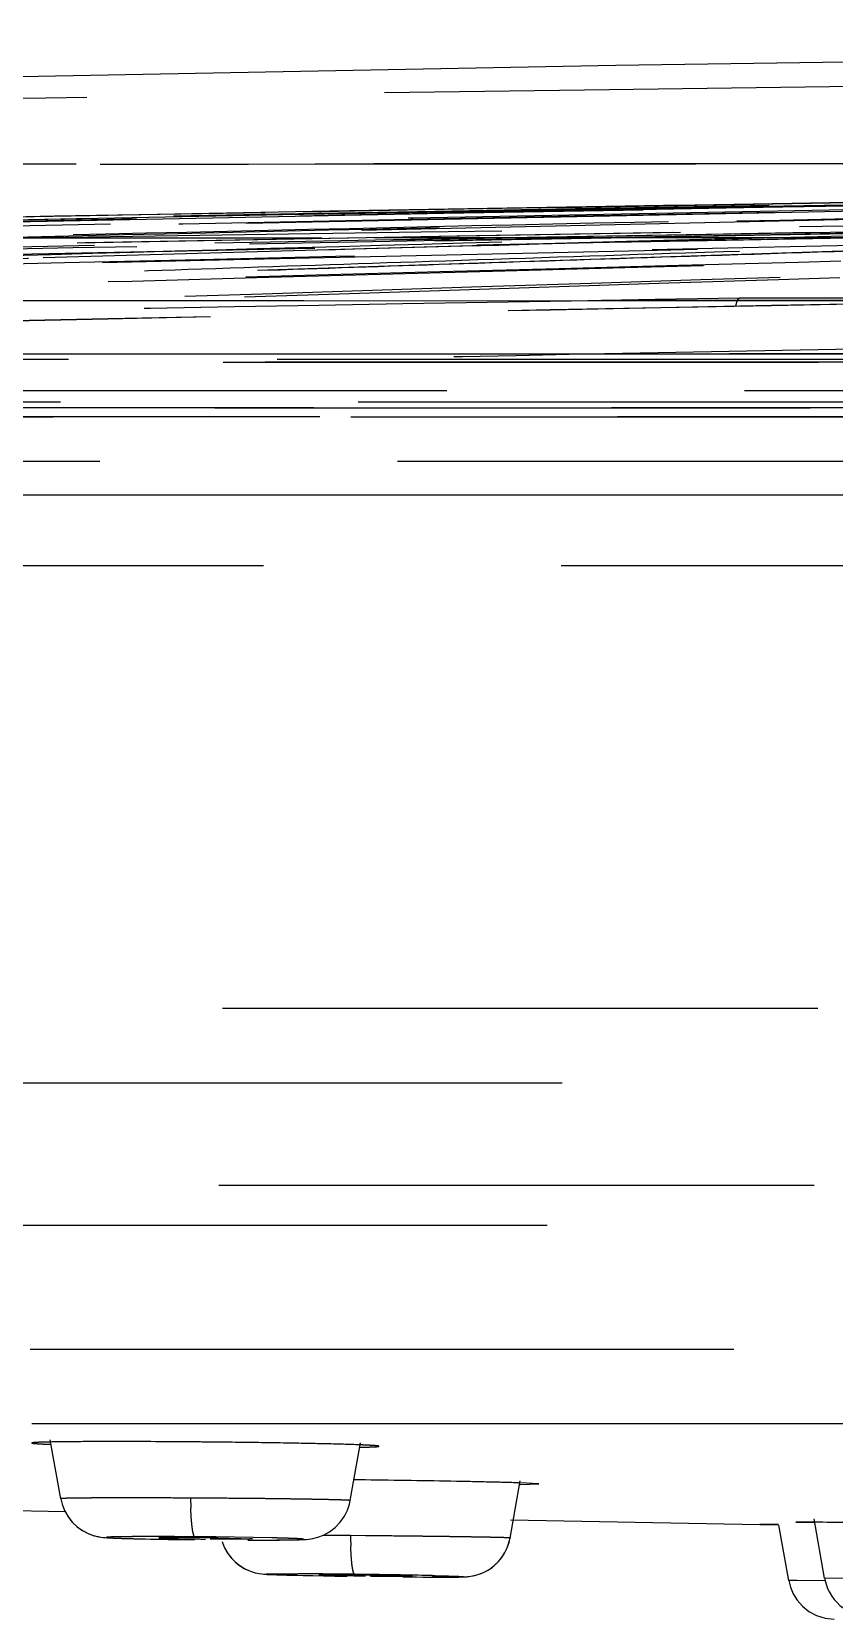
# Model space of a CAD drawing. Header units: millimetres. Extents: x 687 to 1107, y -116 to 478.
# Drawn here: x 933.143 to 934.854, y 329.083 to 332.471 of the extents above; entities that cross this region are included whole.
import ezdxf

# ---------------------------------------------------------------- set-up
doc = ezdxf.new("R2010")
doc.units = ezdxf.units.MM
doc.header["$LTSCALE"] = 0.1
doc.linetypes.add('HIDDENX2', pattern=[19.05, 12.7, -6.35])
doc.layers.add('HIDDEN', color=8, linetype='HIDDENX2')

msp = doc.modelspace()

# ---------------------------------------------------------------- linework, layer by layer
at = {"layer": 'HIDDEN'}
for p, q in [((935.6281, 331.8975), (929.9625, 331.8954)), ((931.7446, 331.8958), (937.8305, 331.8984)), ((935.429, 331.9022), (934.6522, 331.9022)), ((937.806, 331.7847), (931.6823, 331.7821)), ((963.4856, 331.7657), (925.8486, 331.7657)), ((926.0459, 331.7721), (940.3097, 331.7721)), ((926.053, 331.7721), (943.6161, 331.7721)), ((926.236, 331.7721), (942.5508, 331.7721)), ((927.8361, 331.7656), (956.7883, 331.7656)), ((929.8848, 331.7817), (935.5935, 331.7839)), ((943.5529, 331.7046), (926.0415, 331.7046)), ((926.2031, 331.6493), (935.6619, 331.6493)), ((935.6494, 331.6683), (929.8383, 331.6683)), ((931.6281, 331.6682), (935.6609, 331.6681)), ((926.3027, 331.5545), (935.669, 331.5545)), ((933.1511, 331.4819), (932.7211, 331.4818)), ((933.2036, 331.4819), (933.1511, 331.4819)), ((933.3757, 331.4819), (933.2036, 331.4819)), ((933.4934, 331.4819), (933.3757, 331.4819)), ((933.5502, 331.4819), (933.4934, 331.4819)), ((933.6256, 331.4819), (933.5502, 331.4819)), ((933.8165, 331.4818), (933.6256, 331.4819)), ((933.8704, 331.4818), (933.8165, 331.4818)), ((934.0789, 331.4818), (933.8704, 331.4818)), ((934.2128, 331.4818), (934.0789, 331.4818)), ((935.1466, 331.4818), (934.2128, 331.4818)), ((935.5421, 331.3312), (929.9172, 331.3305)), ((942.4395, 330.3862), (928.431, 330.3861)), ((942.4319, 330.0085), (931.1512, 330.0085)), ((925.3524, 329.9236), (963.9821, 329.9236)), ((933.4104, 329.6584), (933.1394, 329.6584)), ((933.4797, 329.6584), (933.4104, 329.6584)), ((933.5107, 329.6584), (933.4797, 329.6584)), ((933.6113, 329.6583), (933.5107, 329.6584)), ((933.8398, 329.6583), (933.6113, 329.6583)), ((933.8825, 329.6583), (933.8398, 329.6583)), ((933.9226, 329.6583), (933.8825, 329.6583)), ((934.2211, 329.6583), (933.9226, 329.6583)), ((934.2615, 329.6583), (934.2211, 329.6583)), ((936.545, 329.6579), (934.2615, 329.6583)), ((933.1426, 329.5006), (933.2014, 329.5006)), ((933.2014, 329.5006), (933.5133, 329.5005)), ((933.5133, 329.5005), (933.6009, 329.5005)), ((933.6009, 329.5005), (933.8828, 329.5005)), ((933.8828, 329.5005), (934.6535, 329.5003)), ((934.6535, 329.5003), (934.6946, 329.5003)), ((934.6946, 329.5003), (934.7302, 329.5003)), ((934.7302, 329.5003), (934.7714, 329.5003)), ((934.7714, 329.5003), (934.7859, 329.5003)), ((934.7859, 329.5003), (934.9666, 329.5003)), ((933.2045, 329.3401), (933.1823, 329.466)), ((933.8222, 329.3361), (933.8438, 329.459)), ((933.8548, 329.3801), (933.8299, 329.3804)), ((934.1631, 329.2562), (934.1847, 329.3785)), ((934.1844, 329.3704), (934.2241, 329.3716)), ((934.2241, 329.3716), (934.1847, 329.3738)), ((932.535, 329.3253), (933.2138, 329.3128)), ((933.2045, 329.3401), (933.2045, 329.3401)), ((933.5137, 329.3412), (933.4815, 329.3414)), ((934.1639, 329.2952), (934.6957, 329.2854)), ((934.7029, 329.2853), (934.6958, 329.2854)), ((934.6958, 329.2854), (934.7027, 329.2853)), ((934.7027, 329.2853), (934.7354, 329.2848)), ((934.7353, 329.2848), (934.7029, 329.2853)), ((934.7575, 329.1654), (934.7366, 329.2838)), ((934.8117, 329.29), (934.7723, 329.2901)), ((934.7723, 329.2901), (934.8121, 329.289)), ((934.834, 329.1702), (934.8117, 329.297)), ((933.369, 329.2546), (933.4896, 329.2526)), ((933.4158, 329.2567), (933.4137, 329.2564)), ((933.4783, 329.2572), (933.4158, 329.2567)), ((933.5137, 329.257), (933.504, 329.2571)), ((933.5342, 329.2539), (933.5234, 329.2539)), ((933.655, 329.2565), (933.5352, 329.2584)), ((933.5395, 329.2567), (933.6137, 329.2546)), ((933.8228, 329.2613), (933.7633, 329.2618)), ((933.8548, 329.2611), (933.8228, 329.2613)), ((933.5599, 329.225), (933.5677, 329.2144)), ((933.5677, 329.2144), (933.5764, 329.2053)), ((933.5695, 329.2124), (933.5786, 329.2034)), ((933.5958, 329.1914), (933.6058, 329.1866)), ((933.5988, 329.1898), (933.6091, 329.1853)), ((933.6091, 329.1853), (933.619, 329.1822)), ((933.6865, 329.1772), (933.703, 329.1768)), ((933.703, 329.1768), (933.7216, 329.1764)), ((933.7216, 329.1764), (933.7423, 329.176)), ((933.7423, 329.176), (933.7649, 329.1756)), ((933.7569, 329.1778), (933.7548, 329.1776)), ((933.7548, 329.1776), (933.83, 329.1757)), ((933.8197, 329.1777), (933.7569, 329.1778)), ((933.8548, 329.1773), (933.8455, 329.1774)), ((933.9548, 329.175), (933.8746, 329.177)), ((933.7649, 329.1756), (933.7894, 329.1751)), ((933.7894, 329.1751), (933.8154, 329.1747)), ((933.8899, 329.1749), (933.9445, 329.1747)), ((933.9445, 329.1747), (933.9527, 329.1748)), ((933.9527, 329.1748), (933.9548, 329.175)), ((934.0209, 329.1729), (934.0295, 329.1729)), ((934.0245, 329.1729), (934.0376, 329.1729)), ((934.0373, 329.1729), (934.0483, 329.173)), ((934.0376, 329.1729), (934.0432, 329.1729)), ((934.0441, 329.1729), (934.0527, 329.173)), ((934.05, 329.173), (934.0567, 329.1731)), ((934.0552, 329.1731), (934.0602, 329.1732)), ((934.7608, 329.1655), (934.7576, 329.1655)), ((934.7746, 329.1653), (934.7608, 329.1655)), ((934.8351, 329.1647), (934.7746, 329.1653)), ((934.9509, 329.1695), (934.8341, 329.1702)), ((934.835, 329.0851), (934.8544, 329.0828))]:
    msp.add_line(p, q, dxfattribs=at)
for points in [[(940.5628, 332.4708), (937.4569, 332.4422), (934.3885, 332.3986), (931.392, 332.3412), (928.4894, 332.2716)], [(940.2184, 332.1684), (937.8725, 332.1469), (935.5239, 332.1163), (933.1728, 332.0767), (930.8192, 332.0281), (928.4632, 331.9705), (926.1046, 331.9037)], [(940.2459, 332.1685), (937.8974, 332.147), (935.5457, 332.1165), (933.191, 332.0769), (930.8333, 332.0282), (928.4726, 331.9705), (926.109, 331.9037)], [(940.5377, 332.1694), (938.3102, 332.1491), (936.0237, 332.1194), (933.6784, 332.0801), (931.2743, 332.031), (928.8113, 331.9719), (926.2896, 331.9027)], [(940.6991, 332.17), (938.5775, 332.1505), (936.3517, 332.1216), (934.0217, 332.0827), (931.5876, 332.0334), (929.0494, 331.9732), (926.407, 331.902)], [(941.6307, 332.1725), (939.5679, 332.1512), (937.3963, 332.1185), (935.1158, 332.0751), (932.7264, 332.0222), (930.2282, 331.9619), (927.6212, 331.8969)], [(941.1109, 332.1711), (939.1289, 332.1524), (937.0486, 332.1245), (934.8699, 332.0873), (932.5927, 332.0413), (930.2172, 331.9869), (927.7432, 331.9253)], [(940.2125, 332.1684), (937.6744, 332.1447), (935.2104, 332.1117), (932.8205, 332.0703), (930.5048, 332.0213), (928.2632, 331.9655)], [(942.2427, 332.1737), (940.4344, 332.1529), (938.5307, 332.1207), (936.5315, 332.0774), (934.4369, 332.0242), (932.2469, 331.9627), (929.9615, 331.8953)], [(942.5776, 332.1743), (941.1722, 332.1573), (939.7011, 332.1315), (938.1643, 332.097), (936.5617, 332.0541), (934.8933, 332.0034), (933.1593, 331.9456)], [(933.2046, 329.3401), (933.2073, 329.3287), (933.2124, 329.3152), (933.2195, 329.3025), (933.2284, 329.2909), (933.2386, 329.2809), (933.2498, 329.2728), (933.2615, 329.2665), (933.2725, 329.2621), (933.2822, 329.2595), (933.29, 329.2581), (933.2952, 329.2575), (933.2993, 329.2571), (933.3033, 329.2568), (933.3074, 329.2566), (933.312, 329.2563), (933.3172, 329.2561), (933.3232, 329.2559), (933.3299, 329.2556), (933.3373, 329.2554), (933.3455, 329.2551)], [(933.2137, 329.3128), (933.2204, 329.3012), (933.2297, 329.2895), (933.2406, 329.2793), (933.2523, 329.2713), (933.2644, 329.2652), (933.2756, 329.2612), (933.2847, 329.2591), (933.2865, 329.2588)], [(933.6996, 329.2522), (933.7068, 329.2524), (933.7131, 329.2526), (933.7185, 329.2528), (933.7234, 329.253), (933.7281, 329.2533), (933.7338, 329.2538), (933.7422, 329.2551), (933.7527, 329.2577), (933.7649, 329.2624), (933.7777, 329.2694), (933.79, 329.2786), (933.8008, 329.2899), (933.8097, 329.3025), (933.8163, 329.3158), (933.8206, 329.3288), (933.8221, 329.3362)], [(933.3455, 329.2551), (933.3543, 329.2549), (933.3638, 329.2547), (933.3739, 329.2544), (933.3846, 329.2542), (933.396, 329.254), (933.4081, 329.2537), (933.4207, 329.2535), (933.4338, 329.2533), (933.4475, 329.2531), (933.4616, 329.2529), (933.4762, 329.2527)], [(933.5487, 329.2491), (933.5533, 329.2369), (933.5599, 329.225)], [(933.6035, 329.2518), (933.6191, 329.2518), (933.6337, 329.2518), (933.6474, 329.2518), (933.66, 329.2518), (933.6715, 329.2519), (933.6819, 329.252)], [(933.6819, 329.252), (933.6913, 329.2521), (933.6996, 329.2522)], [(934.0596, 329.1732), (934.0636, 329.1733), (934.0675, 329.1734), (934.0721, 329.1738), (934.0791, 329.1746), (934.0875, 329.1762), (934.0967, 329.1789), (934.1066, 329.1828), (934.1162, 329.1879), (934.1256, 329.1943), (934.1346, 329.2022), (934.1429, 329.2114), (934.1503, 329.2221), (934.1564, 329.2339), (934.1609, 329.2467), (934.1631, 329.2563)], [(934.0602, 329.1732), (934.0634, 329.1733), (934.0666, 329.1734), (934.0705, 329.1736), (934.0755, 329.1741), (934.0832, 329.1753), (934.0923, 329.1775), (934.1015, 329.1806), (934.1109, 329.185), (934.1202, 329.1905), (934.1291, 329.1972), (934.1376, 329.2053), (934.1453, 329.2146), (934.152, 329.225), (934.1574, 329.2365), (934.1614, 329.2487), (934.163, 329.2562)], [(933.5542, 329.2351), (933.5612, 329.223), (933.5695, 329.2124)], [(933.5764, 329.2053), (933.5858, 329.1977), (933.5958, 329.1914)], [(933.5786, 329.2034), (933.5884, 329.1959), (933.5988, 329.1898)], [(933.619, 329.1822), (933.6275, 329.1803), (933.6334, 329.1795), (933.6377, 329.1791), (933.641, 329.1788), (933.6439, 329.1787), (933.6472, 329.1785), (933.6509, 329.1783), (933.6552, 329.1782), (933.6601, 329.178), (933.6658, 329.1778), (933.672, 329.1776), (933.679, 329.1774), (933.6865, 329.1772)], [(933.9341, 329.1733), (933.9491, 329.1732), (933.9632, 329.1731), (933.9766, 329.173), (933.989, 329.1729), (934.0006, 329.1729), (934.0112, 329.1729), (934.0209, 329.1729)], [(934.7576, 329.1656), (934.7612, 329.1512), (934.7672, 329.137), (934.7757, 329.1233), (934.7869, 329.1106), (934.8005, 329.0997)], [(934.8341, 329.1702), (934.8346, 329.1676), (934.8371, 329.1579), (934.8404, 329.1488), (934.8445, 329.1403), (934.8492, 329.1323), (934.8546, 329.125), (934.8604, 329.1183), (934.8666, 329.1124), (934.8732, 329.1071), (934.8799, 329.1025), (934.8869, 329.0986), (934.8939, 329.0953), (934.9008, 329.0927), (934.9076, 329.0907), (934.9142, 329.0892), (934.92, 329.0883), (934.9242, 329.0879), (934.9272, 329.0877), (934.9289, 329.0876), (934.9301, 329.0875), (934.9314, 329.0875), (934.9343, 329.0874)], [(934.8005, 329.0997), (934.8166, 329.0909), (934.835, 329.0851)]]:
    msp.add_lwpolyline(points, dxfattribs=at)
for centre, radius, start, end in [((944.7351, -285.3221), 617.449, 90.4170255, 91.7289886), ((944.7194, -284.0435), 616.1704, 90.4180088, 91.7305396), ((944.6666, -398.7319), 730.8532, 90.6755085, 91.3268243), ((948.8428, -413.1093), 745.1294, 91.0315391, 91.3218266), ((948.9205, -416.6047), 748.6253, 91.0326652, 91.3215972), ((944.7866, -285.5204), 617.5057, 90.9403695, 91.2068226), ((949.0724, -422.4333), 754.3599, 91.045131, 91.183376), ((933.2844, 304.4616), 25.0005, 89.47457, 89.60494), ((934.3375, 329.3501), 0.856, 180.5781, 182.023), ((934.2879, 280.8759), 48.4169, 89.20748, 89.38008), ((933.3998, 318.0549), 11.2043, 89.53448, 90.12973), ((933.4545, 323.0387), 6.2185, 89.54416, 89.78092), ((933.5749, 335.7707), 6.517, 269.2494, 269.46165), ((933.38, 315.1694), 14.0899, 89.36902, 89.5493), ((933.4522, 322.7222), 6.535, 89.23454, 89.46124), ((934.6783, 329.2662), 0.8555, 180.3231, 181.8066), ((933.6515, 315.0224), 14.1575, 89.2707, 89.76211), ((933.7343, 319.9404), 9.2377, 89.31054, 89.47031), ((933.9798, 338.8188), 9.6443, 269.10965, 269.25725), ((933.5824, 308.3106), 20.8696, 89.19402, 89.31563), ((933.7288, 319.4675), 9.7106, 89.13973, 89.25686), ((933.6322, 311.884), 17.2959, 88.7903, 89.19244), ((933.9753, 338.4122), 9.2377, 269.31054, 269.47031)]:
    msp.add_arc(centre, radius, start, end, dxfattribs=at)
for points, knots in [([(926.277, 332.1897), (929.3414, 332.2665), (935.4713, 332.3816), (944.6676, 332.4392), (953.8638, 332.3816), (959.9937, 332.2665), (963.0581, 332.1897)], [0, 0, 0, 0, 0.25, 0.5, 0.75, 1, 1, 1, 1]), ([(925.669, 332.1909), (925.6695, 332.1909), (925.6714, 332.1909), (925.6759, 332.1909), (925.6833, 332.1909), (925.6991, 332.1908), (925.7262, 332.1908), (925.7894, 332.1906), (925.8978, 332.1904), (926.0257, 332.1902), (926.1515, 332.19), (926.2646, 332.1898), (926.3965, 332.1895), (926.5589, 332.1892), (926.769, 332.189), (926.9825, 332.1888), (927.1923, 332.1886), (927.3849, 332.1885), (927.6046, 332.1884), (927.958, 332.1883), (928.48, 332.1881), (929.1976, 332.188), (930.03, 332.188), (930.963, 332.1882), (931.977, 332.1884), (933.4349, 332.1885), (934.9409, 332.1888), (936.4822, 332.189), (937.6646, 332.1892), (938.8564, 332.1892), (940.0552, 332.1891), (941.2604, 332.1888), (942.432, 332.1882), (943.5681, 332.1874), (944.3006, 332.1871), (944.667, 332.1871)], [0, 0, 0, 0, 0.000078, 0.000312, 0.000702, 0.001247, 0.002806, 0.004989, 0.011227, 0.019924, 0.025187, 0.031083, 0.037783, 0.046023, 0.056721, 0.070956, 0.07975, 0.089844, 0.10137, 0.114443, 0.145647, 0.183798, 0.227763, 0.277088, 0.331133, 0.387887, 0.507311, 0.568943, 0.631279, 0.694023, 0.75713, 0.820596, 0.884336, 0.942135, 1, 1, 1, 1]), ([(926.1046, 331.9037), (927.676, 331.9512), (930.8155, 332.0341), (935.5203, 332.1223), (938.6535, 332.157), (940.2184, 332.1684)], [0, 0, 0, 0, 0.334098, 0.667429, 1, 1, 1, 1]), ([(940.246, 332.1685), (938.6792, 332.1572), (935.5414, 332.1224), (930.829, 332.0342), (927.6836, 331.9512), (926.109, 331.9037)], [0, 0, 0, 0, 0.332429, 0.665762, 1, 1, 1, 1]), ([(940.4297, 332.1691), (938.7666, 332.1569), (935.5302, 332.1194), (930.8107, 332.027), (927.7545, 331.9462), (926.2714, 331.9028)], [0, 0, 0, 0, 0.352331, 0.685663, 1, 1, 1, 1]), ([(944.6672, 332.1879), (944.5475, 332.1879), (944.3085, 332.1879), (943.9492, 332.1881), (943.5894, 332.1882), (943.2318, 332.1884), (942.8796, 332.1886), (942.5311, 332.1887), (942.1782, 332.1888), (941.8095, 332.189), (941.4135, 332.1891), (940.9786, 332.1891), (940.494, 332.1892), (939.9502, 332.1892), (939.338, 332.1892), (938.65, 332.1892), (937.88, 332.1892), (937.0192, 332.1891), (936.0581, 332.1889), (935.0077, 332.1888), (933.9311, 332.1886), (932.9105, 332.1885), (932.004, 332.1883), (931.2123, 332.1882), (930.5123, 332.1881), (929.8847, 332.1881), (929.3199, 332.1881), (928.8125, 332.1881), (928.3564, 332.1882), (927.9442, 332.1883), (927.57, 332.1885), (927.233, 332.1886), (926.9363, 332.1887), (926.682, 332.1891), (926.4674, 332.1894), (926.3366, 332.1896), (926.277, 332.1897)], [0, 0, 0, 0, 0.019536, 0.038982, 0.058621, 0.078223, 0.09732, 0.11608, 0.135062, 0.154893, 0.176221, 0.199673, 0.22584, 0.25526, 0.288397, 0.325695, 0.367502, 0.413999, 0.466116, 0.524291, 0.585359, 0.641741, 0.690769, 0.733236, 0.770895, 0.804967, 0.835605, 0.86304, 0.887734, 0.910011, 0.930285, 0.948779, 0.964986, 0.978676, 0.99027, 1, 1, 1, 1]), ([(926.2896, 331.9027), (927.78, 331.9461), (930.8534, 332.027), (935.6028, 332.1197), (938.8619, 332.1574), (940.5377, 332.1694)], [0, 0, 0, 0, 0.313872, 0.647204, 1, 1, 1, 1]), ([(926.3834, 331.9021), (927.848, 331.9441), (930.8883, 332.0241), (935.6157, 332.1184), (938.8786, 332.1572), (940.5656, 332.1696)], [0, 0, 0, 0, 0.309886, 0.643216, 1, 1, 1, 1]), ([(940.6991, 332.17), (938.9966, 332.1577), (935.7059, 332.1188), (930.9419, 332.0241), (927.8806, 331.9439), (926.4071, 331.902)], [0, 0, 0, 0, 0.357311, 0.690642, 1, 1, 1, 1]), ([(940.9297, 332.1706), (939.197, 332.1577), (935.886, 332.1155), (931.152, 332.0157), (928.1507, 331.9378), (926.7273, 331.9001)], [0, 0, 0, 0, 0.365951, 0.699282, 1, 1, 1, 1]), ([(927.5179, 331.8971), (927.8904, 331.9065), (928.6359, 331.9252), (929.7986, 331.9545), (931.0064, 331.9846), (932.3041, 332.0163), (933.6473, 332.0477), (935.081, 332.079), (936.5605, 332.1081), (938.1308, 332.1347), (939.7465, 332.1567), (940.8538, 332.1676), (941.4075, 332.1719)], [0, 0, 0, 0, 0.08048, 0.161025, 0.251157, 0.341392, 0.441323, 0.541288, 0.651081, 0.760873, 0.880434, 1, 1, 1, 1]), ([(941.6309, 332.1725), (941.0693, 332.1682), (939.9463, 332.1573), (938.3091, 332.1351), (936.7191, 332.1083), (935.2238, 332.079), (933.7761, 332.0474), (932.4229, 332.0159), (931.1172, 331.9842), (929.9051, 331.954), (928.74, 331.9249), (927.9943, 331.9063), (927.6216, 331.897)], [0, 0, 0, 0, 0.120226, 0.240446, 0.350569, 0.460687, 0.560657, 0.660585, 0.75049, 0.840289, 0.920178, 1, 1, 1, 1]), ([(927.7434, 331.9254), (929.0936, 331.9603), (931.9288, 332.0314), (936.3846, 332.1213), (939.4905, 332.1592), (941.111, 332.1711)], [0, 0, 0, 0, 0.303056, 0.636386, 1, 1, 1, 1]), ([(929.9625, 331.8954), (930.2365, 331.9035), (930.8478, 331.9217), (931.8278, 331.9504), (932.9461, 331.9827), (934.1805, 332.0171), (935.543, 332.0533), (937.0339, 332.0898), (938.6551, 332.1245), (940.406, 332.1544), (941.6164, 332.1684), (942.243, 332.1737)], [0, 0, 0, 0, 0.066948, 0.149355, 0.239448, 0.340177, 0.450927, 0.572318, 0.704391, 0.846952, 1, 1, 1, 1]), ([(931.479, 331.8957), (931.5555, 331.8988), (931.7213, 331.9051), (931.9909, 331.9147), (932.3028, 331.9255), (932.6616, 331.9375), (933.0672, 331.9506), (933.5163, 331.9651), (934.0113, 331.9818), (934.5704, 332.0005), (935.2061, 332.0199), (935.9293, 332.0422), (936.7378, 332.0652), (937.6403, 332.0896), (938.6422, 332.1141), (939.754, 332.1378), (940.987, 332.159), (941.8506, 332.1696), (942.3044, 332.1738)], [0, 0, 0, 0, 0.021189, 0.04597, 0.074744, 0.107634, 0.145422, 0.187186, 0.232097, 0.282629, 0.342156, 0.408281, 0.483095, 0.566222, 0.658368, 0.760734, 0.874289, 1, 1, 1, 1]), ([(931.7446, 331.8958), (931.82, 331.899), (931.985, 331.8951), (932.254, 331.8965), (932.5687, 331.9064), (932.9161, 331.9368), (933.2817, 331.9493), (933.665, 331.9628), (934.086, 331.9771), (934.568, 331.9928), (935.1173, 332.0104), (935.7356, 332.0293), (936.4305, 332.0507), (937.208, 332.0724), (938.0755, 332.0952), (939.0402, 332.1181), (940.1123, 332.1402), (941.3036, 332.1602), (942.1388, 332.1702), (942.578, 332.1743)], [0, 0, 0, 0, 0.020905, 0.045625, 0.074486, 0.108011, 0.142138, 0.175725, 0.21418, 0.25873, 0.309241, 0.366286, 0.429968, 0.501698, 0.581586, 0.670189, 0.768802, 0.878424, 1, 1, 1, 1]), ([(940.5178, 332.1117), (938.9346, 332.0994), (935.7682, 332.0632), (931.0188, 331.9743), (927.853, 331.8919), (926.2701, 331.8449)], [0, 0, 0, 0, 0.333299, 0.666632, 1, 1, 1, 1]), ([(926.294, 331.8449), (927.8664, 331.8909), (931.0117, 331.9744), (935.7305, 332.0622), (938.8768, 332.0997), (940.4501, 332.1112)], [0, 0, 0, 0, 0.33331, 0.666643, 1, 1, 1, 1]), ([(926.3838, 331.8441), (927.9713, 331.8892), (931.1464, 331.9735), (935.9097, 332.0611), (939.0852, 332.1006), (940.673, 332.1121)], [0, 0, 0, 0, 0.333376, 0.666709, 1, 1, 1, 1]), ([(940.5914, 332.1118), (939.0154, 332.0988), (935.8635, 332.0617), (931.1364, 331.9726), (927.9856, 331.8908), (926.4104, 331.8444)], [0, 0, 0, 0, 0.333361, 0.666693, 1, 1, 1, 1]), ([(941.0767, 332.1135), (939.54, 332.1013), (936.4093, 332.0639), (931.6279, 331.9663), (928.3832, 331.8869), (926.7323, 331.8423)], [0, 0, 0, 0, 0.321332, 0.654668, 1, 1, 1, 1]), ([(926.7633, 331.8425), (928.3972, 331.8871), (931.609, 331.9664), (936.3428, 332.0634), (939.4428, 332.1007), (940.9647, 332.113)], [0, 0, 0, 0, 0.34523, 0.678556, 1, 1, 1, 1]), ([(941.4504, 332.1143), (939.9581, 332.1008), (936.9226, 332.0616), (932.2931, 331.958), (929.1558, 331.8816), (927.5615, 331.8395)], [0, 0, 0, 0, 0.322266, 0.655589, 1, 1, 1, 1]), ([(927.5801, 331.8392), (929.1888, 331.8816), (932.3539, 331.9583), (937.0232, 332.0623), (940.0842, 332.1015), (941.5885, 332.1148)], [0, 0, 0, 0, 0.344551, 0.677897, 1, 1, 1, 1]), ([(929.7909, 331.8374), (931.1982, 331.8811), (933.9657, 331.9599), (938.0465, 332.0635), (940.7204, 332.1023), (942.0338, 332.1153)], [0, 0, 0, 0, 0.34491, 0.678234, 1, 1, 1, 1]), ([(942.1939, 332.1158), (940.8776, 332.1031), (938.1965, 332.0644), (934.1034, 331.9607), (931.3264, 331.8815), (929.9139, 331.8374)], [0, 0, 0, 0, 0.321502, 0.654851, 1, 1, 1, 1]), ([(942.3568, 332.1158), (941.1975, 332.1038), (938.8352, 332.066), (935.2269, 331.9649), (932.778, 331.8834), (931.5318, 331.8377)], [0, 0, 0, 0, 0.321188, 0.654512, 1, 1, 1, 1]), ([(931.693, 331.8378), (932.9412, 331.884), (935.393, 331.966), (939.0039, 332.067), (941.3669, 332.1045), (942.526, 332.1163)], [0, 0, 0, 0, 0.345775, 0.679121, 1, 1, 1, 1]), ([(936.0501, 332.0705), (935.5342, 332.0579), (934.5496, 332.0328), (933.1452, 331.9942), (931.8839, 331.9583), (930.7654, 331.9256), (930.0666, 331.9052), (929.7408, 331.8954)], [0, 0, 0, 0, 0.245321, 0.468131, 0.667743, 0.845069, 1, 1, 1, 1]), ([(935.6664, 332.0309), (935.5253, 332.0309), (934.6185, 332.0307), (933.3465, 332.0305), (931.8667, 332.0304), (930.5485, 332.0301), (929.3484, 332.03), (928.2951, 332.0301), (927.7615, 332.0302), (927.4007, 332.0304), (927.177, 332.0305), (926.9814, 332.0306), (926.7689, 332.0308), (926.5531, 332.031), (926.3414, 332.0312), (926.1783, 332.0315), (926.0461, 332.0318), (925.933, 332.032), (925.8073, 332.0322), (925.6795, 332.0324), (925.5711, 332.0327), (925.5079, 332.0328), (925.4808, 332.0329), (925.465, 332.0329), (925.4576, 332.0329), (925.4532, 332.0329), (925.4512, 332.0329), (925.4507, 332.0329)], [0, 0, 0, 0, 0.041433, 0.266299, 0.373546, 0.475987, 0.653428, 0.725969, 0.785302, 0.810109, 0.831931, 0.850995, 0.867566, 0.894325, 0.914364, 0.929748, 0.942222, 0.953184, 0.962963, 0.979128, 0.990725, 0.994785, 0.997682, 0.998696, 0.99942, 0.999854, 1, 1, 1, 1]), ([(944.6674, 332.03), (944.2984, 332.0301), (943.5603, 332.0304), (942.4156, 332.031), (941.235, 332.0313), (940.0204, 332.0314), (938.8113, 332.0313), (937.6084, 332.0312), (936.4142, 332.0311), (934.8578, 332.0308), (933.3353, 332.0306), (931.8584, 332.0304), (930.8259, 332.0302), (929.8738, 332.0301), (929.1418, 332.0301), (928.6106, 332.0301), (928.162, 332.0302), (927.6835, 332.0303), (927.2018, 332.0305), (926.8304, 332.0308), (926.5487, 332.031), (926.3358, 332.0313), (926.1716, 332.0316), (926.0386, 332.0318), (925.9249, 332.0321), (925.8244, 332.0323), (925.7358, 332.0324), (925.6593, 332.0326), (925.595, 332.0327), (925.5494, 332.0328), (925.5194, 332.0328), (925.5019, 332.0329), (925.487, 332.0329), (925.4749, 332.033), (925.4664, 332.033), (925.4609, 332.033), (925.4577, 332.033), (925.4552, 332.033), (925.4532, 332.033), (925.4519, 332.033), (925.4512, 332.033), (925.4509, 332.033)], [0, 0, 0, 0, 0.057607, 0.115228, 0.178703, 0.241924, 0.304839, 0.367458, 0.429728, 0.491263, 0.61044, 0.667409, 0.721845, 0.771629, 0.816039, 0.836117, 0.854566, 0.886075, 0.910809, 0.929771, 0.94406, 0.954784, 0.963015, 0.969685, 0.975546, 0.98077, 0.985379, 0.989366, 0.992719, 0.995425, 0.996484, 0.997396, 0.998166, 0.998796, 0.999291, 0.999489, 0.999655, 0.999788, 0.99989, 0.99996, 1, 1, 1, 1]), ([(934.6446, 331.8853), (934.6451, 331.8878), (934.6461, 331.892), (934.6477, 331.8968), (934.6491, 331.8996), (934.6502, 331.9013), (934.6514, 331.9022), (934.6522, 331.9022)], [0, 0, 0, 0, 0.38839, 0.681059, 0.791715, 0.879667, 1, 1, 1, 1]), ([(935.6619, 331.6493), (934.9286, 331.6493), (933.5993, 331.6493), (931.7869, 331.6492), (930.3157, 331.6493), (929.1251, 331.6493), (928.172, 331.6493), (927.4313, 331.6494), (926.8854, 331.649), (926.4979, 331.6494), (926.2901, 331.6501), (926.2031, 331.6498)], [0, 0, 0, 0, 0.232576, 0.42161, 0.57483, 0.699183, 0.799228, 0.877117, 0.934087, 0.972389, 1, 1, 1, 1]), ([(931.9339, 331.6813), (932.1921, 331.6812), (932.7155, 331.681), (933.5095, 331.6814), (934.3202, 331.6813), (934.8658, 331.6807), (935.1407, 331.6804)], [0, 0, 0, 0, 0.24156, 0.489609, 0.742798, 1, 1, 1, 1]), ([(925.3842, 330.2267), (925.4336, 330.2245), (925.5106, 330.2219), (925.6189, 330.2215), (925.7143, 330.223), (925.8252, 330.2252), (925.9566, 330.2271), (926.1143, 330.2282), (926.3048, 330.2285), (926.5353, 330.2281), (926.8127, 330.2275), (927.1428, 330.2271), (927.6983, 330.2268), (928.5349, 330.2265), (929.462, 330.2264), (930.3046, 330.2266), (931.0003, 330.227), (931.7298, 330.2275), (932.4865, 330.2278), (933.2646, 330.2278), (934.0595, 330.2275), (934.8676, 330.227), (935.6861, 330.2265), (936.5129, 330.2263), (937.346, 330.2266), (938.1842, 330.2269), (939.309, 330.227), (940.7214, 330.2269), (941.8529, 330.2267), (942.4199, 330.2266)], [0, 0, 0, 0, 0.008693, 0.013563, 0.019077, 0.025498, 0.033098, 0.042221, 0.053265, 0.066647, 0.082803, 0.102116, 0.124783, 0.180626, 0.249442, 0.288037, 0.329006, 0.371968, 0.416503, 0.462256, 0.508988, 0.556479, 0.60457, 0.653132, 0.702062, 0.751286, 0.800738, 0.900141, 1, 1, 1, 1]), ([(933.1829, 329.4611), (933.1798, 329.461), (933.1741, 329.4609), (933.166, 329.4607), (933.1592, 329.4605), (933.1535, 329.4602), (933.1495, 329.46), (933.147, 329.4598), (933.1456, 329.4596), (933.1445, 329.4595), (933.1437, 329.4593), (933.1432, 329.4592), (933.1429, 329.4591), (933.1429, 329.459)], [0, 0, 0, 0, 0.229913, 0.430923, 0.602408, 0.743753, 0.854349, 0.897942, 0.9337, 0.961643, 0.981817, 0.994359, 1, 1, 1, 1]), ([(933.1429, 329.459), (933.1429, 329.4589), (933.1432, 329.4588), (933.1436, 329.4587), (933.1445, 329.4585), (933.1456, 329.4583), (933.147, 329.4582), (933.1495, 329.4579), (933.1534, 329.4576), (933.1591, 329.4573), (933.166, 329.4569), (933.174, 329.4565), (933.1798, 329.4563), (933.1829, 329.4562)], [0, 0, 0, 0, 0.005536, 0.017943, 0.037987, 0.065812, 0.101471, 0.144986, 0.255511, 0.396894, 0.568522, 0.769768, 1, 1, 1, 1]), ([(933.4568, 329.4615), (933.4031, 329.4619), (933.328, 329.4622), (933.2367, 329.4618), (933.1991, 329.4614), (933.1829, 329.4611)], [0, 0, 0, 0, 0.587752, 0.822628, 1, 1, 1, 1]), ([(933.8441, 329.4549), (933.8248, 329.4557), (933.7794, 329.457), (933.7029, 329.4586), (933.6121, 329.46), (933.5473, 329.4607), (933.5137, 329.461)], [0, 0, 0, 0, 0.174873, 0.412277, 0.694668, 1, 1, 1, 1]), ([(933.8435, 329.4499), (933.8465, 329.45), (933.8522, 329.4501), (933.8602, 329.4503), (933.867, 329.4506), (933.8726, 329.4508), (933.8765, 329.451), (933.8791, 329.4513), (933.8805, 329.4514), (933.8816, 329.4515), (933.8824, 329.4517), (933.8829, 329.4518), (933.8832, 329.452), (933.8832, 329.452)], [0, 0, 0, 0, 0.228876, 0.429173, 0.600227, 0.741377, 0.851985, 0.895711, 0.931719, 0.960026, 0.980674, 0.993789, 1, 1, 1, 1]), ([(933.8832, 329.452), (933.8832, 329.4521), (933.883, 329.4523), (933.8826, 329.4524), (933.8818, 329.4526), (933.8802, 329.4528), (933.8773, 329.4531), (933.873, 329.4535), (933.8675, 329.4538), (933.8607, 329.4542), (933.8528, 329.4546), (933.8471, 329.4548), (933.8441, 329.4549)], [0, 0, 0, 0, 0.00524, 0.017152, 0.036744, 0.064195, 0.14289, 0.253225, 0.394686, 0.566696, 0.768665, 1, 1, 1, 1]), ([(934.1847, 329.3738), (934.1655, 329.3745), (934.1201, 329.3756), (934.0102, 329.3779), (933.9195, 329.3793), (933.8548, 329.3801)], [0, 0, 0, 0, 0.17504, 0.412421, 1, 1, 1, 1]), ([(933.4815, 329.3414), (933.463, 329.3415), (933.427, 329.3417), (933.3827, 329.3418), (933.3491, 329.3418), (933.3259, 329.3418), (933.3043, 329.3418), (933.2844, 329.3417), (933.2665, 329.3416), (933.2507, 329.3414), (933.237, 329.3413), (933.2271, 329.3411), (933.2204, 329.341), (933.2162, 329.3409), (933.2127, 329.3408), (933.2098, 329.3406), (933.2076, 329.3405), (933.2061, 329.3404), (933.2053, 329.3403), (933.2049, 329.3402), (933.2046, 329.3402), (933.2045, 329.3401), (933.2045, 329.3401)], [0, 0, 0, 0, 0.200139, 0.390482, 0.479554, 0.563522, 0.641747, 0.713591, 0.778431, 0.835759, 0.885134, 0.926117, 0.943323, 0.958278, 0.970963, 0.981364, 0.989469, 0.995266, 0.997297, 0.998751, 0.999635, 1, 1, 1, 1]), ([(933.4908, 329.2588), (933.4902, 329.2589), (933.4894, 329.2598), (933.4887, 329.2613), (933.4877, 329.2641), (933.4865, 329.2688), (933.4853, 329.2759), (933.4842, 329.285), (933.4829, 329.2998), (933.4823, 329.3116), (933.482, 329.3198)], [0, 0, 0, 0, 0.028466, 0.051815, 0.082485, 0.167708, 0.284734, 0.431314, 0.603796, 1, 1, 1, 1]), ([(933.8222, 329.3361), (933.8222, 329.3362), (933.822, 329.3362), (933.8217, 329.3363), (933.8213, 329.3364), (933.8203, 329.3365), (933.8185, 329.3366), (933.8159, 329.3368), (933.8126, 329.337), (933.8086, 329.3371), (933.8038, 329.3373), (933.7984, 329.3375), (933.7923, 329.3377), (933.7827, 329.3379), (933.7693, 329.3382), (933.7513, 329.3386), (933.731, 329.3389), (933.7087, 329.3393), (933.6845, 329.3396), (933.6586, 329.34), (933.6215, 329.3404), (933.5731, 329.3408), (933.5337, 329.3411), (933.5137, 329.3412)], [0, 0, 0, 0, 0.000401, 0.001355, 0.002902, 0.005047, 0.011128, 0.019578, 0.030372, 0.043483, 0.058885, 0.07655, 0.096449, 0.118543, 0.169043, 0.227487, 0.293314, 0.365946, 0.444691, 0.528796, 0.617508, 0.805361, 1, 1, 1, 1]), ([(933.3744, 329.2592), (933.3691, 329.2592), (933.3591, 329.2591), (933.345, 329.259), (933.3344, 329.2589), (933.3268, 329.2588), (933.3219, 329.2587), (933.3175, 329.2586), (933.3137, 329.2584), (933.3104, 329.2583), (933.3076, 329.2582), (933.3054, 329.2581), (933.304, 329.2579), (933.3031, 329.2578), (933.3026, 329.2578), (933.3023, 329.2577), (933.3021, 329.2576), (933.302, 329.2575), (933.3022, 329.2574), (933.3025, 329.2573), (933.3029, 329.2572), (933.3035, 329.2571), (933.3045, 329.257), (933.3061, 329.2569), (933.3085, 329.2567), (933.3115, 329.2565), (933.315, 329.2563), (933.3207, 329.256), (933.3291, 329.2557), (933.3408, 329.2553), (933.3543, 329.255), (933.3639, 329.2547), (933.369, 329.2546)], [0, 0, 0, 0, 0.113638, 0.215175, 0.303412, 0.342274, 0.37751, 0.409025, 0.436729, 0.46053, 0.480337, 0.496077, 0.507742, 0.512048, 0.515343, 0.517635, 0.518963, 0.519573, 0.520618, 0.5226, 0.525581, 0.529575, 0.534591, 0.547699, 0.564902, 0.58613, 0.611297, 0.640315, 0.709558, 0.793156, 0.89033, 1, 1, 1, 1]), ([(933.4137, 329.2564), (933.4137, 329.2564), (933.4139, 329.2564), (933.4141, 329.2563), (933.4145, 329.2562), (933.4155, 329.2561), (933.417, 329.256), (933.4194, 329.2559), (933.4224, 329.2557), (933.4261, 329.2556), (933.4303, 329.2555), (933.437, 329.2553), (933.4468, 329.255), (933.4597, 329.2547), (933.4742, 329.2545), (933.4843, 329.2544), (933.4896, 329.2543)], [0, 0, 0, 0, 0.001434, 0.005008, 0.010828, 0.018886, 0.041617, 0.07299, 0.112778, 0.160748, 0.216665, 0.28019, 0.428077, 0.600376, 0.792928, 1, 1, 1, 1]), ([(933.6137, 329.2546), (933.6137, 329.2545), (933.6135, 329.2545), (933.6133, 329.2544), (933.6128, 329.2544), (933.6122, 329.2543), (933.6114, 329.2543), (933.6099, 329.2542), (933.6077, 329.2541), (933.6046, 329.254), (933.6007, 329.2539), (933.5963, 329.2539), (933.5891, 329.2538), (933.5789, 329.2538), (933.5653, 329.2537), (933.5502, 329.2538), (933.5396, 329.2538), (933.5342, 329.2539)], [0, 0, 0, 0, 0.00137, 0.00487, 0.010607, 0.01858, 0.028775, 0.041172, 0.072494, 0.112382, 0.160655, 0.216966, 0.28084, 0.429366, 0.602389, 0.794889, 1, 1, 1, 1]), ([(933.6514, 329.2519), (933.6567, 329.2519), (933.6666, 329.252), (933.6806, 329.2521), (933.6911, 329.2522), (933.6986, 329.2523), (933.7034, 329.2524), (933.7077, 329.2525), (933.7115, 329.2527), (933.7148, 329.2528), (933.7175, 329.2529), (933.7196, 329.2531), (933.721, 329.2532), (933.7218, 329.2533), (933.7223, 329.2534), (933.7225, 329.2534), (933.7227, 329.2535), (933.7227, 329.2537), (933.7225, 329.2537), (933.7222, 329.2538), (933.7218, 329.2539), (933.7212, 329.254), (933.7201, 329.2541), (933.7185, 329.2542), (933.716, 329.2544), (933.713, 329.2546), (933.7094, 329.2548), (933.7036, 329.2551), (933.6951, 329.2554), (933.6834, 329.2558), (933.6698, 329.2562), (933.6601, 329.2564), (933.655, 329.2565)], [0, 0, 0, 0, 0.113002, 0.213803, 0.301231, 0.339669, 0.374471, 0.405547, 0.432807, 0.456162, 0.475524, 0.490823, 0.502047, 0.506135, 0.509212, 0.511291, 0.512425, 0.513016, 0.514252, 0.516447, 0.519646, 0.523861, 0.529099, 0.542653, 0.560309, 0.581996, 0.607624, 0.637101, 0.707241, 0.791684, 0.889628, 1, 1, 1, 1]), ([(934.1631, 329.2562), (934.1631, 329.2563), (934.1629, 329.2563), (934.1627, 329.2563), (934.1622, 329.2564), (934.1615, 329.2565), (934.1607, 329.2565), (934.1592, 329.2566), (934.1569, 329.2567), (934.1536, 329.2568), (934.1495, 329.257), (934.1448, 329.2571), (934.1393, 329.2573), (934.1332, 329.2574), (934.1237, 329.2576), (934.1102, 329.2579), (934.0922, 329.2582), (934.072, 329.2585), (934.0497, 329.2589), (934.0255, 329.2592), (933.9996, 329.2595), (933.9625, 329.26), (933.9141, 329.2605), (933.8748, 329.2609), (933.8548, 329.2611)], [0, 0, 0, 0, 0.000369, 0.001317, 0.002866, 0.005016, 0.007764, 0.011109, 0.019572, 0.030379, 0.043503, 0.058916, 0.076592, 0.096502, 0.118604, 0.169116, 0.227567, 0.293396, 0.366025, 0.444762, 0.528857, 0.617557, 0.805383, 1, 1, 1, 1]), ([(933.8317, 329.1787), (933.8311, 329.1788), (933.8303, 329.1797), (933.8296, 329.1811), (933.8286, 329.1838), (933.8275, 329.1885), (933.8257, 329.1991), (933.8242, 329.2162), (933.8235, 329.231), (933.8232, 329.2392)], [0, 0, 0, 0, 0.027812, 0.050782, 0.081097, 0.16576, 0.2825, 0.601921, 1, 1, 1, 1]), ([(933.7084, 329.1767), (933.6991, 329.1769), (933.686, 329.1772), (933.6697, 329.1777), (933.6603, 329.178), (933.6536, 329.1783), (933.6494, 329.1785), (933.647, 329.1786), (933.6451, 329.1787), (933.6439, 329.1788), (933.6432, 329.1789), (933.6429, 329.179), (933.6427, 329.179), (933.6426, 329.1791), (933.6428, 329.1792), (933.643, 329.1792), (933.6434, 329.1793), (933.6442, 329.1793), (933.6455, 329.1794), (933.6475, 329.1795), (933.65, 329.1795), (933.6545, 329.1796), (933.6613, 329.1797), (933.6709, 329.1798), (933.6875, 329.1798), (933.7008, 329.1798), (933.7103, 329.1798)], [0, 0, 0, 0, 0.210006, 0.295225, 0.366124, 0.421981, 0.444045, 0.462079, 0.476009, 0.485824, 0.489195, 0.491547, 0.492897, 0.493379, 0.494247, 0.496085, 0.498933, 0.502798, 0.51359, 0.528466, 0.547409, 0.570348, 0.627869, 0.700345, 0.787089, 1, 1, 1, 1]), ([(933.9974, 329.176), (934.0067, 329.1758), (934.0199, 329.1755), (934.0362, 329.175), (934.0456, 329.1747), (934.0523, 329.1745), (934.0566, 329.1743), (934.059, 329.1741), (934.0608, 329.174), (934.0621, 329.1739), (934.0628, 329.1738), (934.0631, 329.1737), (934.0633, 329.1737), (934.0634, 329.1736), (934.0632, 329.1735), (934.063, 329.1735), (934.0626, 329.1735), (934.0618, 329.1734), (934.0605, 329.1733), (934.0586, 329.1732), (934.0561, 329.1732), (934.0517, 329.1731), (934.0449, 329.173), (934.0353, 329.1729), (934.0188, 329.1729), (934.0055, 329.1729), (933.9961, 329.1729)], [0, 0, 0, 0, 0.210425, 0.295891, 0.367058, 0.423195, 0.445401, 0.463577, 0.477648, 0.487604, 0.491045, 0.493466, 0.494884, 0.495408, 0.496214, 0.497985, 0.500764, 0.504561, 0.515217, 0.529959, 0.54877, 0.571577, 0.62884, 0.701062, 0.787557, 1, 1, 1, 1])]:
    msp.add_open_spline(points, degree=3, knots=knots, dxfattribs=at)

doc.saveas('drawing.dxf')
